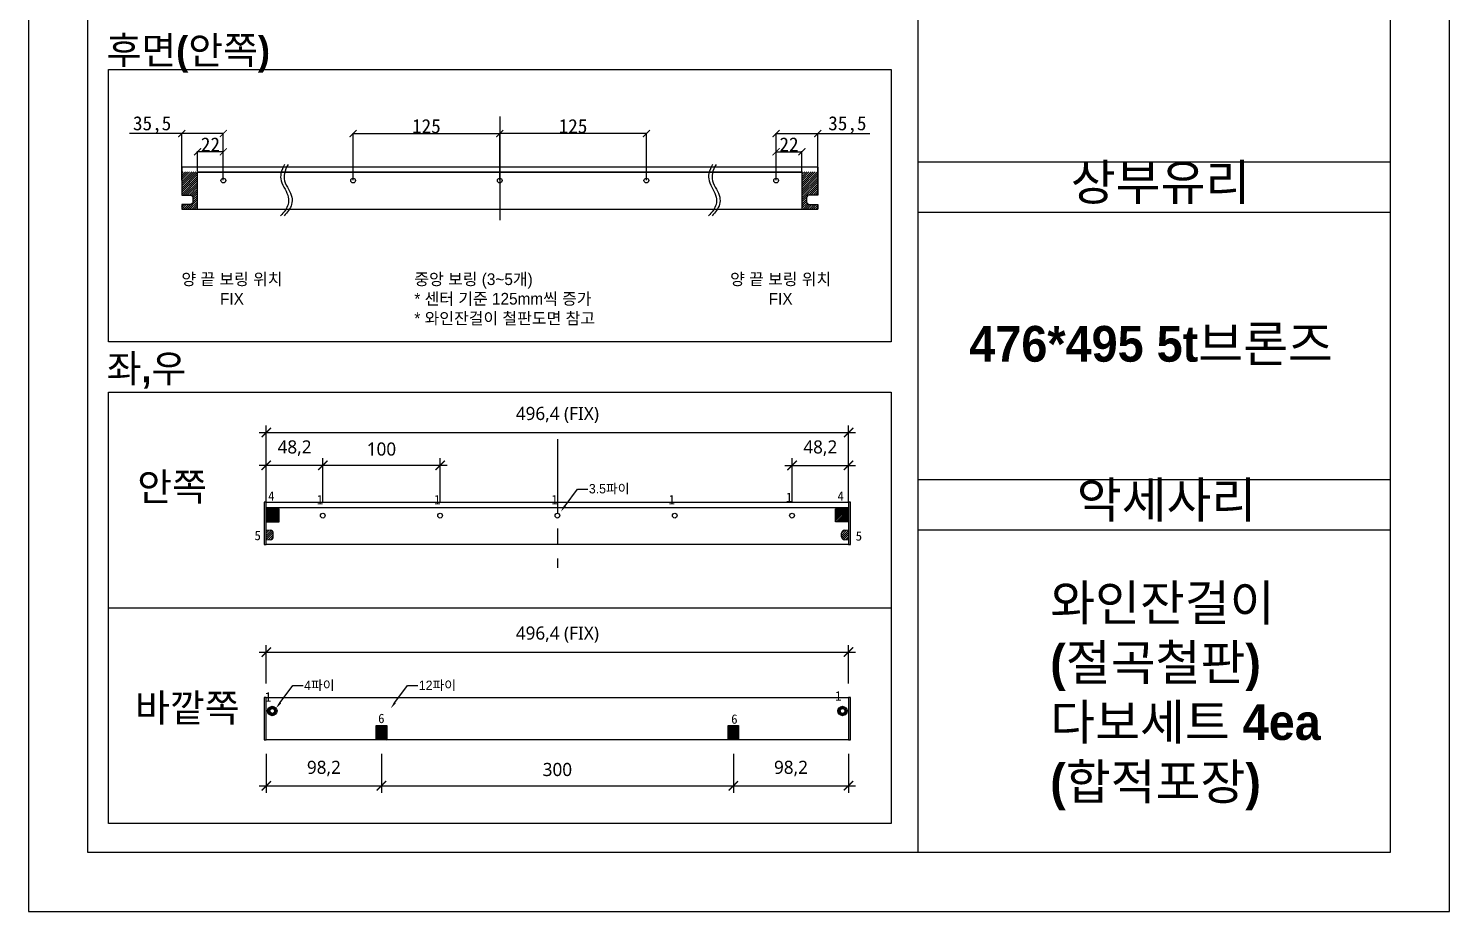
# Model space of a CAD drawing. Header units: millimetres. Extents: x -44117 to 256353, y -2095463 to 65325.
# Drawn here: x 98075 to 101104, y -1029486 to -1027604 of the extents above; entities that cross this region are included whole.
import ezdxf
from ezdxf import colors
from ezdxf.entities.mleader import LeaderData, LeaderLine
from ezdxf.math import Vec2, Vec3

# ---------------------------------------------------------------- set-up
doc = ezdxf.new("R2010")
doc.units = ezdxf.units.MM
doc.header["$LTSCALE"] = 10
doc.linetypes.add('CENTER', pattern=[50.8, 31.75, -6.35, 6.35, -6.35])
for name, color, linetype in [('! dim', 7, 'Continuous'), ('.', 8, 'Continuous'), ('01YL_text_제목 @ 1', 2, 'Continuous'), ('DEFAULT', 7, 'Continuous'), ('Steel', 3, 'Continuous'), ('TXT', 4, 'Continuous'), ('TXT @ 1', 4, 'Continuous')]:
    doc.layers.add(name, color=color, linetype=linetype)
doc.layers.add('C', color=1, linetype='CENTER', lineweight=5)
doc.styles.add('IMOS', font='', dxfattribs={"height": 3})
doc.styles.add('맑은고딕', font='malgun.ttf')
doc.styles.get('IMOS').set_extended_font_data('-윤고딕330')
doc.dimstyles.new('ISO-25', dxfattribs={"dimtxt": 2.5, "dimasz": 2.5, "dimexe": 1, "dimexo": 1, "dimtad": 1, "dimtxsty": 'Standard', "dimblk": 'ARCHTICK', "dimcen": 2.5, "dimadec": 0, "dimazin": 0, "dimtfac": 1, "dimtmove": 0, "dimatfit": 3, "dimfxl": 0, "dimarcsym": 0})
doc.dimstyles.new('Set Dim', dxfattribs={"dimtxt": 28, "dimasz": 20, "dimexe": 15, "dimexo": 30, "dimgap": 20, "dimtad": 1, "dimdec": 1, "dimtxsty": '맑은고딕', "dimblk": 'ARCHTICK', "dimcen": 10, "dimdle": 15, "dimclrd": 256, "dimclre": 256, "dimclrt": 7, "dimadec": 0, "dimazin": 0, "dimtfac": 1, "dimtdec": 1, "dimtix": 1, "dimtmove": 2, "dimatfit": 0, "dimfxl": 0, "dimarcsym": 0})
pattern_1 = [(45, (15383.225, -1040534.748), (-2.24506403, 2.24506403), [])]
pattern_2 = [(45, (12357.216, -1041117.9986), (-2.24506403, 2.24506403), [])]
pattern_3 = [(45, (95107.2156, -1031903.383), (-1.683798, 1.683798), [])]
pattern_4 = [(45, (95107.2164, -1032481.2938), (-1.683798, 1.683798), [])]

# ---------------------------------------------------------------- blocks, each defined once
blk = doc.blocks.new('_ArchTick')
at = {"color": 0, "linetype": 'ByBlock', "const_width": 0.15}
blk.add_lwpolyline([(-0.5, -0.5), (0.5, 0.5)], dxfattribs=at)
blk = doc.blocks.new('*D7691')
at = {"layer": '! dim', "color": 0, "lineweight": -2}
for p, q in [((99668.2, -1027927.2), (99668.2, -1027866)), ((99668.2, -1027867), (99723.2, -1027867)), ((99723.2, -1027908.5), (99723.2, -1027866))]:
    blk.add_line(p, q, dxfattribs=at)
at = {"layer": 'Defpoints', "color": 0}
for p in [(99723.2, -1027867), (99723.2, -1027909.5), (99668.2, -1027928.2)]:
    blk.add_point(p, dxfattribs=at)
at = {"layer": '! dim', "color": 0, "lineweight": -2, "xscale": 15, "yscale": 15, "zscale": 15, "rotation": 180}
blk.add_blockref('_ArchTick', (99668.2, -1027867), dxfattribs=at)
at = {"layer": '! dim', "color": 0, "lineweight": -2, "xscale": 15, "yscale": 15, "zscale": 15}
blk.add_blockref('_ArchTick', (99723.2, -1027867), dxfattribs=at)
at = {"layer": '! dim', "color": 0, "insert": (99695.7, -1027851.4), "char_height": 30, "attachment_point": 5}
blk.add_mtext('22', dxfattribs=at)
blk = doc.blocks.new('*D7692')
at = {"layer": '! dim', "color": 0, "lineweight": -2}
for p, q in [((99668.2, -1027927.2), (99668.2, -1027827.2)), ((99668.2, -1027828.2), (99756.9, -1027828.2)), ((99756.9, -1027927.2), (99756.9, -1027827.2)), ((99756.9, -1027828.2), (99868.2, -1027828.2))]:
    blk.add_line(p, q, dxfattribs=at)
at = {"layer": 'Defpoints', "color": 0}
for p in [(99756.9, -1027828.2), (99668.2, -1027928.2), (99756.9, -1027928.2)]:
    blk.add_point(p, dxfattribs=at)
at = {"layer": '! dim', "color": 0, "lineweight": -2, "xscale": 15, "yscale": 15, "zscale": 15, "rotation": 180}
blk.add_blockref('_ArchTick', (99668.2, -1027828.2), dxfattribs=at)
at = {"layer": '! dim', "color": 0, "lineweight": -2, "xscale": 15, "yscale": 15, "zscale": 15}
blk.add_blockref('_ArchTick', (99756.9, -1027828.2), dxfattribs=at)
at = {"layer": '! dim', "color": 0, "insert": (99820.1, -1027810.1), "char_height": 30, "attachment_point": 5}
blk.add_mtext('35,5', dxfattribs=at)
blk = doc.blocks.new('*D7693')
at = {"layer": '! dim', "color": 0, "lineweight": -2}
for p, q in [((99079.2, -1027927.2), (99079.2, -1027827.2)), ((99391.7, -1027828.2), (99079.2, -1027828.2)), ((99391.7, -1027927.2), (99391.7, -1027827.2))]:
    blk.add_line(p, q, dxfattribs=at)
at = {"layer": 'Defpoints', "color": 0}
for p in [(99079.2, -1027828.2), (99079.2, -1027928.2), (99391.7, -1027928.2)]:
    blk.add_point(p, dxfattribs=at)
at = {"layer": '! dim', "color": 0, "lineweight": -2, "xscale": 15, "yscale": 15, "zscale": 15, "rotation": 180}
blk.add_blockref('_ArchTick', (99079.2, -1027828.2), dxfattribs=at)
at = {"layer": '! dim', "color": 0, "lineweight": -2, "xscale": 15, "yscale": 15, "zscale": 15}
blk.add_blockref('_ArchTick', (99391.7, -1027828.2), dxfattribs=at)
at = {"layer": '! dim', "color": 0, "insert": (99235.4, -1027812.6), "char_height": 30, "attachment_point": 5}
blk.add_mtext('125', dxfattribs=at)
blk = doc.blocks.new('*D7694')
at = {"layer": '! dim', "color": 0, "lineweight": -2}
for p, q in [((98435.1, -1027908.5), (98435.1, -1027866)), ((98490.1, -1027867), (98435.1, -1027867)), ((98490.1, -1027927.2), (98490.1, -1027866))]:
    blk.add_line(p, q, dxfattribs=at)
at = {"layer": 'Defpoints', "color": 0}
for p in [(98435.1, -1027867), (98435.1, -1027909.5), (98490.1, -1027928.2)]:
    blk.add_point(p, dxfattribs=at)
at = {"layer": '! dim', "color": 0, "lineweight": -2, "xscale": 15, "yscale": 15, "zscale": 15, "rotation": 180}
blk.add_blockref('_ArchTick', (98435.1, -1027867), dxfattribs=at)
at = {"layer": '! dim', "color": 0, "lineweight": -2, "xscale": 15, "yscale": 15, "zscale": 15}
blk.add_blockref('_ArchTick', (98490.1, -1027867), dxfattribs=at)
at = {"layer": '! dim', "color": 0, "insert": (98462.6, -1027851.4), "char_height": 30, "attachment_point": 5}
blk.add_mtext('22', dxfattribs=at)
blk = doc.blocks.new('*D7695')
at = {"layer": '! dim', "color": 0, "lineweight": -2}
for p, q in [((98401.4, -1027828.2), (98290.1, -1027828.2)), ((98401.4, -1027927.2), (98401.4, -1027827.2)), ((98490.1, -1027828.2), (98401.4, -1027828.2)), ((98490.1, -1027927.2), (98490.1, -1027827.2))]:
    blk.add_line(p, q, dxfattribs=at)
at = {"layer": 'Defpoints', "color": 0}
for p in [(98401.4, -1027828.2), (98401.4, -1027928.2), (98490.1, -1027928.2)]:
    blk.add_point(p, dxfattribs=at)
at = {"layer": '! dim', "color": 0, "lineweight": -2, "xscale": 15, "yscale": 15, "zscale": 15, "rotation": 180}
blk.add_blockref('_ArchTick', (98401.4, -1027828.2), dxfattribs=at)
at = {"layer": '! dim', "color": 0, "lineweight": -2, "xscale": 15, "yscale": 15, "zscale": 15}
blk.add_blockref('_ArchTick', (98490.1, -1027828.2), dxfattribs=at)
at = {"layer": '! dim', "color": 0, "insert": (98338.3, -1027810.1), "char_height": 30, "attachment_point": 5}
blk.add_mtext('35,5', dxfattribs=at)
blk = doc.blocks.new('*D7696')
at = {"layer": '! dim', "color": 0, "lineweight": -2}
for p, q in [((98766.7, -1027927.2), (98766.7, -1027827.2)), ((98766.7, -1027828.2), (99079.2, -1027828.2)), ((99079.2, -1027927.2), (99079.2, -1027827.2))]:
    blk.add_line(p, q, dxfattribs=at)
at = {"layer": 'Defpoints', "color": 0}
for p in [(99079.2, -1027828.2), (98766.7, -1027928.2), (99079.2, -1027928.2)]:
    blk.add_point(p, dxfattribs=at)
at = {"layer": '! dim', "color": 0, "lineweight": -2, "xscale": 15, "yscale": 15, "zscale": 15, "rotation": 180}
blk.add_blockref('_ArchTick', (98766.7, -1027828.2), dxfattribs=at)
at = {"layer": '! dim', "color": 0, "lineweight": -2, "xscale": 15, "yscale": 15, "zscale": 15}
blk.add_blockref('_ArchTick', (99079.2, -1027828.2), dxfattribs=at)
at = {"layer": '! dim', "color": 0, "insert": (98922.9, -1027812.6), "char_height": 30, "attachment_point": 5}
blk.add_mtext('125', dxfattribs=at)
blk = doc.blocks.new('*D7697')
at = {"lineweight": -2}
for p, q in [((98967.1, -1028535.1), (98687.1, -1028535.1)), ((98702.1, -1028612.2), (98702.1, -1028520.1)), ((98952.1, -1028612.2), (98952.1, -1028520.1))]:
    blk.add_line(p, q, dxfattribs=at)
at = {"layer": 'Defpoints', "color": 0}
for p in [(98702.1, -1028535.1), (98702.1, -1028642.2), (98952.1, -1028642.2)]:
    blk.add_point(p, dxfattribs=at)
at = {"lineweight": -2, "xscale": 20, "yscale": 20, "zscale": 20, "rotation": 180}
blk.add_blockref('_ArchTick', (98702.1, -1028535.1), dxfattribs=at)
at = {"lineweight": -2, "xscale": 20, "yscale": 20, "zscale": 20}
blk.add_blockref('_ArchTick', (98952.1, -1028535.1), dxfattribs=at)
at = {"color": 7, "insert": (98827.1, -1028500.5), "char_height": 28, "attachment_point": 5, "style": '맑은고딕'}
blk.add_mtext('100', dxfattribs=at)
blk = doc.blocks.new('*D7698')
at = {"lineweight": -2}
for p, q in [((98581.6, -1028583.5), (98581.6, -1028450)), ((99822.6, -1028583.5), (99822.6, -1028450)), ((98566.6, -1028465), (99837.6, -1028465))]:
    blk.add_line(p, q, dxfattribs=at)
at = {"layer": 'Defpoints', "color": 0}
for p in [(99822.6, -1028465), (98581.6, -1028613.5), (99822.6, -1028613.5)]:
    blk.add_point(p, dxfattribs=at)
at = {"lineweight": -2, "xscale": 20, "yscale": 20, "zscale": 20, "rotation": 180}
blk.add_blockref('_ArchTick', (98581.6, -1028465), dxfattribs=at)
at = {"lineweight": -2, "xscale": 20, "yscale": 20, "zscale": 20}
blk.add_blockref('_ArchTick', (99822.6, -1028465), dxfattribs=at)
at = {"color": 7, "insert": (99202.1, -1028427.6), "char_height": 28, "attachment_point": 5, "style": '맑은고딕'}
blk.add_mtext('496,4 (FIX)', dxfattribs=at)
blk = doc.blocks.new('*D7699')
at = {"lineweight": -2}
for p, q in [((99687.1, -1028535.1), (99837.6, -1028535.1)), ((99702.1, -1028612.2), (99702.1, -1028520.1)), ((99822.6, -1028612.2), (99822.6, -1028520.1))]:
    blk.add_line(p, q, dxfattribs=at)
at = {"layer": 'Defpoints', "color": 0}
for p in [(99822.6, -1028535.1), (99702.1, -1028642.2), (99822.6, -1028642.2)]:
    blk.add_point(p, dxfattribs=at)
at = {"lineweight": -2, "xscale": 20, "yscale": 20, "zscale": 20, "rotation": 180}
blk.add_blockref('_ArchTick', (99702.1, -1028535.1), dxfattribs=at)
at = {"lineweight": -2, "xscale": 20, "yscale": 20, "zscale": 20}
blk.add_blockref('_ArchTick', (99822.6, -1028535.1), dxfattribs=at)
at = {"color": 7, "insert": (99762.4, -1028498.3), "char_height": 28, "attachment_point": 5, "style": '맑은고딕'}
blk.add_mtext('48,2', dxfattribs=at)
blk = doc.blocks.new('*D7700')
at = {"lineweight": -2}
for p, q in [((98717.1, -1028535.1), (98566.6, -1028535.1)), ((98581.6, -1028612.2), (98581.6, -1028520.1)), ((98702.1, -1028612.2), (98702.1, -1028520.1))]:
    blk.add_line(p, q, dxfattribs=at)
at = {"layer": 'Defpoints', "color": 0}
for p in [(98581.6, -1028535.1), (98581.6, -1028642.2), (98702.1, -1028642.2)]:
    blk.add_point(p, dxfattribs=at)
at = {"lineweight": -2, "xscale": 20, "yscale": 20, "zscale": 20, "rotation": 180}
blk.add_blockref('_ArchTick', (98581.6, -1028535.1), dxfattribs=at)
at = {"lineweight": -2, "xscale": 20, "yscale": 20, "zscale": 20}
blk.add_blockref('_ArchTick', (98702.1, -1028535.1), dxfattribs=at)
at = {"color": 7, "insert": (98641.9, -1028498.3), "char_height": 28, "attachment_point": 5, "style": '맑은고딕'}
blk.add_mtext('48,2', dxfattribs=at)
blk = doc.blocks.new('*D7701')
at = {"lineweight": -2}
for p, q in [((98566.6, -1028932.9), (99837.6, -1028932.9)), ((98581.6, -1028999.6), (98581.6, -1028917.9)), ((99822.6, -1028999.6), (99822.6, -1028917.9))]:
    blk.add_line(p, q, dxfattribs=at)
at = {"layer": 'Defpoints', "color": 0}
for p in [(99822.6, -1028932.9), (98581.6, -1029029.6), (99822.6, -1029029.6)]:
    blk.add_point(p, dxfattribs=at)
at = {"lineweight": -2, "xscale": 20, "yscale": 20, "zscale": 20, "rotation": 180}
blk.add_blockref('_ArchTick', (98581.6, -1028932.9), dxfattribs=at)
at = {"lineweight": -2, "xscale": 20, "yscale": 20, "zscale": 20}
blk.add_blockref('_ArchTick', (99822.6, -1028932.9), dxfattribs=at)
at = {"color": 7, "insert": (99202.1, -1028895.5), "char_height": 28, "attachment_point": 5, "style": '맑은고딕'}
blk.add_mtext('496,4 (FIX)', dxfattribs=at)
blk = doc.blocks.new('*D7702')
at = {"lineweight": -2}
for p, q in [((98581.6, -1029149.6), (98581.6, -1029232.7)), ((98827.1, -1029149.6), (98827.1, -1029232.7)), ((98566.6, -1029217.7), (98842.1, -1029217.7))]:
    blk.add_line(p, q, dxfattribs=at)
at = {"layer": 'Defpoints', "color": 0}
for p in [(98581.6, -1029119.6), (98827.1, -1029119.6), (98827.1, -1029217.7)]:
    blk.add_point(p, dxfattribs=at)
at = {"lineweight": -2, "xscale": 20, "yscale": 20, "zscale": 20, "rotation": 180}
blk.add_blockref('_ArchTick', (98581.6, -1029217.7), dxfattribs=at)
at = {"lineweight": -2, "xscale": 20, "yscale": 20, "zscale": 20}
blk.add_blockref('_ArchTick', (98827.1, -1029217.7), dxfattribs=at)
at = {"color": 7, "insert": (98704.4, -1029180.9), "char_height": 28, "attachment_point": 5, "style": '맑은고딕'}
blk.add_mtext('98,2', dxfattribs=at)
blk = doc.blocks.new('*D7703')
at = {"lineweight": -2}
for p, q in [((98827.1, -1029149.6), (98827.1, -1029232.7)), ((99577.1, -1029149.6), (99577.1, -1029232.7)), ((98812.1, -1029217.7), (99592.1, -1029217.7))]:
    blk.add_line(p, q, dxfattribs=at)
at = {"layer": 'Defpoints', "color": 0}
for p in [(98827.1, -1029119.6), (99577.1, -1029119.6), (99577.1, -1029217.7)]:
    blk.add_point(p, dxfattribs=at)
at = {"lineweight": -2, "xscale": 20, "yscale": 20, "zscale": 20, "rotation": 180}
blk.add_blockref('_ArchTick', (98827.1, -1029217.7), dxfattribs=at)
at = {"lineweight": -2, "xscale": 20, "yscale": 20, "zscale": 20}
blk.add_blockref('_ArchTick', (99577.1, -1029217.7), dxfattribs=at)
at = {"color": 7, "insert": (99202.1, -1029183.2), "char_height": 28, "attachment_point": 5, "style": '맑은고딕'}
blk.add_mtext('300', dxfattribs=at)
blk = doc.blocks.new('*D7704')
at = {"lineweight": -2}
for p, q in [((99577.1, -1029149.6), (99577.1, -1029232.7)), ((99822.6, -1029149.6), (99822.6, -1029232.7)), ((99562.1, -1029217.7), (99837.6, -1029217.7))]:
    blk.add_line(p, q, dxfattribs=at)
at = {"layer": 'Defpoints', "color": 0}
for p in [(99577.1, -1029119.6), (99822.6, -1029119.6), (99822.6, -1029217.7)]:
    blk.add_point(p, dxfattribs=at)
at = {"lineweight": -2, "xscale": 20, "yscale": 20, "zscale": 20, "rotation": 180}
blk.add_blockref('_ArchTick', (99577.1, -1029217.7), dxfattribs=at)
at = {"lineweight": -2, "xscale": 20, "yscale": 20, "zscale": 20}
blk.add_blockref('_ArchTick', (99822.6, -1029217.7), dxfattribs=at)
at = {"color": 7, "insert": (99699.9, -1029180.9), "char_height": 28, "attachment_point": 5, "style": '맑은고딕'}
blk.add_mtext('98,2', dxfattribs=at)

msp = doc.modelspace()

# ---------------------------------------------------------------- hatches: boundary and pattern name
at = {"layer": '.', "true_color": 0xff0000}
h = msp.add_hatch(dxfattribs=at)
h.set_pattern_fill('ANSI31', color=1)
h.set_pattern_definition(pattern_1)
h.paths.add_polyline_path([(98401.37676, -1027909.45846), (98435.12676, -1027909.45846), (98435.12676, -1027989.45846), (98428.29676, -1027989.45846), (98421.50676, -1027989.45846), (98414.75676, -1027989.45846), (98408.04676, -1027989.45846), (98401.37676, -1027989.45846), (98401.37676, -1027979.38853), (98418.99914, -1027979.38853, 0.4142135624), (98425.29285, -1027973.09482), (98425.29285, -1027965.54238, 0.4142135624), (98418.99914, -1027959.24867), (98401.37676, -1027959.24867)])
h = msp.add_hatch(dxfattribs=at)
h.set_pattern_fill('ANSI31', color=1)
h.set_pattern_definition(pattern_1)
h.paths.add_polyline_path([(99756.9499, -1027909.45846), (99723.1999, -1027909.45846), (99723.1999, -1027989.45846), (99730.0299, -1027989.45846), (99736.8199, -1027989.45846), (99743.5699, -1027989.45846), (99750.2799, -1027989.45846), (99756.9499, -1027989.45846), (99756.9499, -1027979.38853), (99739.32753, -1027979.38853, -0.4142135624), (99733.03382, -1027973.09482), (99733.03382, -1027965.54238, -0.4142135624), (99739.32753, -1027959.24867), (99756.9499, -1027959.24867)])
at = {"layer": '.'}
h = msp.add_hatch(dxfattribs=at)
h.set_pattern_fill('ANSI31', color=1, scale=0.75)
h.set_pattern_definition(pattern_3)
h.paths.add_polyline_path([(98581.61411, -1028627.72898), (98609.11411, -1028627.72898), (98609.11411, -1028655.22898), (98581.61411, -1028655.22898)])
h = msp.add_hatch(dxfattribs=at)
h.set_pattern_fill('ANSI31', color=1, scale=0.75)
h.set_pattern_definition(pattern_3)
h.paths.add_polyline_path([(99822.61411, -1028627.72898), (99795.11411, -1028627.72898), (99795.11411, -1028655.22898), (99822.61411, -1028655.22898)])
at = {"layer": '.', "true_color": 0xff0000}
h = msp.add_hatch(dxfattribs=at)
h.set_pattern_fill('ANSI31', color=1)
h.set_pattern_definition(pattern_2)
h.paths.add_polyline_path([(98590.36411, -1028673.47898), (98581.61411, -1028673.47898), (98581.61411, -1028693.47898), (98590.36411, -1028693.47898, 0.4142135624), (98596.61411, -1028687.22898), (98596.61411, -1028679.72898, 0.4142135624)])
h = msp.add_hatch(dxfattribs=at)
h.set_pattern_fill('ANSI31', color=1)
h.set_pattern_definition(pattern_2)
h.paths.add_polyline_path([(99822.61411, -1028673.47898), (99813.86411, -1028673.47898, 0.4142135624), (99807.61411, -1028679.72898), (99807.61411, -1028687.22898, 0.4142135624), (99813.86411, -1028693.47898), (99822.61411, -1028693.47898)])
at = {"layer": '.'}
h = msp.add_hatch(dxfattribs=at)
h.set_pattern_fill('ANSI31', color=1, scale=0.75)
h.set_pattern_definition(pattern_4)
h.paths.add_polyline_path([(98604.48911, -1029058.39005, -1), (98584.48911, -1029058.39005, -1)])
h.paths.add_polyline_path([(98589.48911, -1029058.39005, 1), (98599.48911, -1029058.39005, 1)], flags=16)
h = msp.add_hatch(dxfattribs=at)
h.set_pattern_fill('ANSI31', color=1, scale=0.75)
h.set_pattern_definition(pattern_4)
h.paths.add_polyline_path([(99799.73911, -1029058.39005, 1), (99819.73911, -1029058.39005, 1)])
h.paths.add_polyline_path([(99814.73911, -1029058.39005, -1), (99804.73911, -1029058.39005, -1)], flags=16)
h = msp.add_hatch(dxfattribs=at)
h.set_pattern_fill('ANSI31', color=1, scale=0.5)
h.set_pattern_definition([(45, (97354.1428, -1028799.4446), (-1.122532, 1.122532), [])])
edge = h.paths.add_edge_path()
edge.add_spline(control_points=[(98815.93377, -1029119.64005), (98827.11411, -1029119.64005), (98838.29445, -1029119.64005)], knot_values=[50.527864045, 50.527864045, 50.527864045, 59.472135955, 59.472135955, 59.472135955], weights=[1, 1, 1], degree=2, periodic=0)
edge.add_line((98838.29445, -1029119.64005), (98838.29445, -1029089.64005))
edge.add_line((98838.29445, -1029089.64005), (98815.93377, -1029089.64005))
edge.add_line((98815.93377, -1029089.64005), (98815.93377, -1029119.64005))
h = msp.add_hatch(dxfattribs=at)
h.set_pattern_fill('ANSI31', color=1, scale=0.5)
h.set_pattern_definition([(45, (98104.1428, -1028799.4446), (-1.122532, 1.122532), [])])
edge = h.paths.add_edge_path()
edge.add_spline(control_points=[(99565.93377, -1029119.64005), (99577.11411, -1029119.64005), (99588.29445, -1029119.64005)], knot_values=[50.527864045, 50.527864045, 50.527864045, 59.472135955, 59.472135955, 59.472135955], weights=[1, 1, 1], degree=2, periodic=0)
edge.add_line((99588.29445, -1029119.64005), (99588.29445, -1029089.64005))
edge.add_line((99588.29445, -1029089.64005), (99565.93377, -1029089.64005))
edge.add_line((99565.93377, -1029089.64005), (99565.93377, -1029119.64005))

# ---------------------------------------------------------------- linework, layer by layer
msp.add_line((99970.40857, -1026383.21206), (99970.40857, -1029359.50542))
at = {"lineweight": -3}
for p, q in [((98581.61411, -1028624.72898), (99822.61411, -1028624.72898)), ((98581.61411, -1028627.72898), (98581.61411, -1028655.22898)), ((99822.61411, -1028627.72898), (99822.61411, -1028655.22898))]:
    msp.add_line(p, q, dxfattribs=at)
at = {"color": 3}
msp.add_line((98245.66372, -1028838.62761, -0.0648), (99913.09541, -1028838.62761, -0.0648), dxfattribs=at)
for points in [[(98074.69571, -1029485.7089), (101103.57936, -1029485.7089), (101103.57936, -1025202.00202), (98074.69571, -1025202.00202)], [(100977.37587, -1027888.97121), (99970.40857, -1027888.97121), (99970.40857, -1027995.60421), (100977.37587, -1027995.60421)], [(100977.37587, -1028565.69029), (99970.40857, -1028565.69029), (99970.40857, -1028672.32329), (100977.37587, -1028672.32329)], [(98815.93377, -1029089.64005), (98838.29445, -1029089.64005), (98838.29445, -1029119.64005), (98815.93377, -1029119.64005)], [(99565.93377, -1029089.64005), (99588.29445, -1029089.64005), (99588.29445, -1029119.64005), (99565.93377, -1029119.64005)]]:
    msp.add_lwpolyline(points, close=True)
msp.add_lwpolyline([(98200.89919, -1026202.92137), (98200.89919, -1029359.50542), (100977.37587, -1029359.50542), (100977.37587, -1026202.92137)])
at = {"elevation": -0.0648}
msp.add_lwpolyline([(98245.66372, -1027691.84808), (99913.09541, -1027691.84808), (99913.09541, -1028271.89041), (98245.66372, -1028271.89041)], close=True, dxfattribs=at)
at = {"lineweight": -3}
for points in [[(99756.9499, -1027959.24867), (99756.9499, -1027953.20846), (99756.9499, -1027935.70846), (99756.9499, -1027918.20846), (99756.9499, -1027900.70846), (99756.9499, -1027900.68071), (99756.9499, -1027900.65273), (99756.9499, -1027900.59614), (99756.9499, -1027900.53884), (99756.9499, -1027900.481), (99756.9499, -1027900.36451), (99756.9499, -1027900.30627), (99756.9499, -1027900.24834), (99756.9499, -1027900.19095), (99756.9499, -1027900.16253), (99756.9499, -1027900.13434), (99756.9499, -1027900.10641), (99756.9499, -1027900.07876), (99756.9499, -1027900.05143), (99756.9499, -1027900.02445), (99756.9499, -1027899.99784), (99756.9499, -1027899.97164), (99756.9499, -1027899.94588), (99756.9499, -1027899.92059), (99756.9499, -1027899.89578), (99756.9499, -1027899.87149), (99756.9499, -1027899.84775), (99756.9499, -1027899.82457), (99756.9499, -1027899.80199), (99756.9499, -1027899.78002), (99756.9499, -1027899.75869), (99756.9499, -1027899.73802), (99756.9499, -1027899.71801), (99756.9499, -1027899.6987), (99756.9499, -1027899.6801), (99756.9499, -1027899.66221), (99756.9499, -1027899.64506), (99756.9499, -1027899.62865), (99756.9499, -1027899.613), (99756.9499, -1027899.5981), (99756.9499, -1027899.58397), (99756.9499, -1027899.57062), (99756.9499, -1027899.55803), (99756.9499, -1027899.54622), (99756.9499, -1027899.53519), (99756.9499, -1027899.52493), (99756.9499, -1027899.51544), (99756.9499, -1027899.50671), (99756.9499, -1027899.49874), (99756.9499, -1027899.49153), (99756.9499, -1027899.48506), (99756.9499, -1027899.47933), (99756.9499, -1027899.47432), (99756.9499, -1027899.47002), (99756.9499, -1027899.46642), (99756.9499, -1027899.46351), (99756.9499, -1027899.46128), (99756.9499, -1027899.4597), (99756.9499, -1027899.45877), (99756.9499, -1027899.45846), (99750.2799, -1027899.45846), (99743.5699, -1027899.45846), (99736.8199, -1027899.45846), (99730.0299, -1027899.45846), (99723.1999, -1027899.45846), (99696.79032, -1027899.45846), (99670.34073, -1027899.45846), (99643.85115, -1027899.45846), (99617.32156, -1027899.45846), (99079.16333, -1027899.45846), (98541.0051, -1027899.45846), (98514.47552, -1027899.45846), (98487.98593, -1027899.45846), (98461.53635, -1027899.45846), (98435.12676, -1027899.45846), (98428.29676, -1027899.45846), (98421.50676, -1027899.45846), (98414.75676, -1027899.45846), (98408.04676, -1027899.45846), (98401.37676, -1027899.45846), (98401.37676, -1027899.45877), (98401.37676, -1027899.4597), (98401.37676, -1027899.46128), (98401.37676, -1027899.46351), (98401.37676, -1027899.46642), (98401.37676, -1027899.47002), (98401.37676, -1027899.47432), (98401.37676, -1027899.47933), (98401.37676, -1027899.48506), (98401.37676, -1027899.49153), (98401.37676, -1027899.49874), (98401.37676, -1027899.50671), (98401.37676, -1027899.51544), (98401.37676, -1027899.52493), (98401.37676, -1027899.53519), (98401.37676, -1027899.54622), (98401.37676, -1027899.55803), (98401.37676, -1027899.57062), (98401.37676, -1027899.58397), (98401.37676, -1027899.5981), (98401.37676, -1027899.613), (98401.37676, -1027899.62865), (98401.37676, -1027899.64506), (98401.37676, -1027899.66221), (98401.37676, -1027899.6801), (98401.37676, -1027899.6987), (98401.37676, -1027899.71801), (98401.37676, -1027899.73802), (98401.37676, -1027899.75869), (98401.37676, -1027899.78002), (98401.37676, -1027899.80199), (98401.37676, -1027899.82457), (98401.37676, -1027899.84775), (98401.37676, -1027899.87149), (98401.37676, -1027899.89578), (98401.37676, -1027899.92059), (98401.37676, -1027899.94588), (98401.37676, -1027899.97164), (98401.37676, -1027899.99784), (98401.37676, -1027900.02445), (98401.37676, -1027900.05143), (98401.37676, -1027900.07876), (98401.37676, -1027900.10641), (98401.37676, -1027900.13434), (98401.37676, -1027900.16253), (98401.37676, -1027900.19095), (98401.37676, -1027900.24834), (98401.37676, -1027900.30627), (98401.37676, -1027900.36451), (98401.37676, -1027900.481), (98401.37676, -1027900.53884), (98401.37676, -1027900.59614), (98401.37676, -1027900.65273), (98401.37676, -1027900.68071), (98401.37676, -1027900.70846), (98401.37676, -1027918.20846), (98401.37676, -1027935.70846), (98401.37676, -1027953.20846), (98401.37676, -1027959.24867)], [(98401.37676, -1027979.38853), (98401.37676, -1027988.20846), (98401.37676, -1027988.2362), (98401.37676, -1027988.26418), (98401.37676, -1027988.32078), (98401.37676, -1027988.37808), (98401.37676, -1027988.43591), (98401.37676, -1027988.55241), (98401.37676, -1027988.61064), (98401.37676, -1027988.66858), (98401.37676, -1027988.72597), (98401.37676, -1027988.75439), (98401.37676, -1027988.78258), (98401.37676, -1027988.81051), (98401.37676, -1027988.83816), (98401.37676, -1027988.86549), (98401.37676, -1027988.89247), (98401.37676, -1027988.91907), (98401.37676, -1027988.94527), (98401.37676, -1027988.97103), (98401.37676, -1027988.99633), (98401.37676, -1027989.02114), (98401.37676, -1027989.04542), (98401.37676, -1027989.06917), (98401.37676, -1027989.09234), (98401.37676, -1027989.11492), (98401.37676, -1027989.13689), (98401.37676, -1027989.15822), (98401.37676, -1027989.1789), (98401.37676, -1027989.1989), (98401.37676, -1027989.21821), (98401.37676, -1027989.23682), (98401.37676, -1027989.2547), (98401.37676, -1027989.27185), (98401.37676, -1027989.28826), (98401.37676, -1027989.30392), (98401.37676, -1027989.31881), (98401.37676, -1027989.33294), (98401.37676, -1027989.3463), (98401.37676, -1027989.35888), (98401.37676, -1027989.37069), (98401.37676, -1027989.38173), (98401.37676, -1027989.39199), (98401.37676, -1027989.40148), (98401.37676, -1027989.41021), (98401.37676, -1027989.41817), (98401.37676, -1027989.42539), (98401.37676, -1027989.43186), (98401.37676, -1027989.43759), (98401.37676, -1027989.4426), (98401.37676, -1027989.4469), (98401.37676, -1027989.45049), (98401.37676, -1027989.4534), (98401.37676, -1027989.45564), (98401.37676, -1027989.45722), (98401.37676, -1027989.45815), (98401.37676, -1027989.45846), (98408.04676, -1027989.45846), (98414.75676, -1027989.45846), (98421.50676, -1027989.45846), (98428.29676, -1027989.45846), (98435.12676, -1027989.45846), (98435.12676, -1027909.45846), (98461.53635, -1027909.45846), (98487.98593, -1027909.45846), (98514.47552, -1027909.45846), (98541.0051, -1027909.45846), (99079.16333, -1027909.45846), (99617.32156, -1027909.45846), (99643.85115, -1027909.45846), (99670.34073, -1027909.45846), (99696.79032, -1027909.45846), (99723.1999, -1027909.45846), (99723.1999, -1027989.45846), (99730.0299, -1027989.45846), (99736.8199, -1027989.45846), (99743.5699, -1027989.45846), (99750.2799, -1027989.45846), (99756.9499, -1027989.45846), (99756.9499, -1027989.45815), (99756.9499, -1027989.45722), (99756.9499, -1027989.45564), (99756.9499, -1027989.4534), (99756.9499, -1027989.45049), (99756.9499, -1027989.4469), (99756.9499, -1027989.4426), (99756.9499, -1027989.43759), (99756.9499, -1027989.43186), (99756.9499, -1027989.42539), (99756.9499, -1027989.41817), (99756.9499, -1027989.41021), (99756.9499, -1027989.40148), (99756.9499, -1027989.39199), (99756.9499, -1027989.38173), (99756.9499, -1027989.37069), (99756.9499, -1027989.35888), (99756.9499, -1027989.3463), (99756.9499, -1027989.33294), (99756.9499, -1027989.31881), (99756.9499, -1027989.30392), (99756.9499, -1027989.28826), (99756.9499, -1027989.27185), (99756.9499, -1027989.2547), (99756.9499, -1027989.23682), (99756.9499, -1027989.21821), (99756.9499, -1027989.1989), (99756.9499, -1027989.1789), (99756.9499, -1027989.15822), (99756.9499, -1027989.13689), (99756.9499, -1027989.11492), (99756.9499, -1027989.09234), (99756.9499, -1027989.06917), (99756.9499, -1027989.04542), (99756.9499, -1027989.02114), (99756.9499, -1027988.99633), (99756.9499, -1027988.97103), (99756.9499, -1027988.94527), (99756.9499, -1027988.91907), (99756.9499, -1027988.89247), (99756.9499, -1027988.86549), (99756.9499, -1027988.83816), (99756.9499, -1027988.81051), (99756.9499, -1027988.78258), (99756.9499, -1027988.75439), (99756.9499, -1027988.72597), (99756.9499, -1027988.66858), (99756.9499, -1027988.61064), (99756.9499, -1027988.55241), (99756.9499, -1027988.43591), (99756.9499, -1027988.37808), (99756.9499, -1027988.32078), (99756.9499, -1027988.26418), (99756.9499, -1027988.2362), (99756.9499, -1027988.20846), (99756.9499, -1027979.38853)], [(98435.12676, -1027910.70846), (98461.53635, -1027910.70846), (98487.98593, -1027910.70846), (98514.47552, -1027910.70846), (98541.0051, -1027910.70846), (99079.16333, -1027910.70846), (99617.32156, -1027910.70846), (99643.85115, -1027910.70846), (99670.34073, -1027910.70846), (99696.79032, -1027910.70846), (99723.1999, -1027910.70846)], [(98435.12676, -1027989.45846), (98461.53635, -1027989.45846), (98487.98593, -1027989.45846), (98514.47552, -1027989.45846), (98541.0051, -1027989.45846), (99079.16333, -1027989.45846), (99617.32156, -1027989.45846), (99643.85115, -1027989.45846), (99670.34073, -1027989.45846), (99696.79032, -1027989.45846), (99723.1999, -1027989.45846)]]:
    msp.add_lwpolyline(points, dxfattribs=at)
for points in [[(98401.37676, -1027899.45846), (98401.37676, -1027959.24867), (98418.99914, -1027959.24867, -0.4142135624), (98425.29285, -1027965.54238), (98425.29285, -1027973.09482, -0.4142135624), (98418.99914, -1027979.38853), (98401.37676, -1027979.38853), (98401.37676, -1027989.45846)], [(99756.9499, -1027899.45846), (99756.9499, -1027959.24867), (99739.32753, -1027959.24867, 0.4142135624), (99733.03382, -1027965.54238), (99733.03382, -1027973.09482, 0.4142135624), (99739.32753, -1027979.38853), (99756.9499, -1027979.38853), (99756.9499, -1027989.45846)]]:
    msp.add_lwpolyline(points, format="xyb", dxfattribs=at)
at = {"color": 3, "elevation": -0.0648}
msp.add_lwpolyline([(98245.66372, -1028378.91406), (99913.09541, -1028378.91406), (99913.09541, -1029298.34116), (98245.66372, -1029298.34116)], close=True, dxfattribs=at)
at = {"color": 252, "true_color": 0x939598}
for points in [[(98581.61411, -1028613.47898), (98577.11411, -1028613.47898), (98577.11411, -1028703.47898), (98581.61411, -1028703.47898)], [(99827.11411, -1028613.47898), (99822.61411, -1028613.47898), (99822.61411, -1028703.47898), (99827.11411, -1028703.47898)], [(98581.61411, -1029029.64005), (98577.11411, -1029029.64005), (98577.11411, -1029119.64005), (98581.61411, -1029119.64005)], [(99827.11411, -1029029.64005), (99822.61411, -1029029.64005), (99822.61411, -1029119.64005), (99827.11411, -1029119.64005)]]:
    msp.add_lwpolyline(points, close=True, dxfattribs=at)
at = {"lineweight": -3}
for points in [[(98581.61411, -1028613.47898), (99822.61411, -1028613.47898), (99822.61411, -1028703.47898), (98581.61411, -1028703.47898)], [(98581.61411, -1029029.64005), (99822.61411, -1029029.64005), (99822.61411, -1029119.64005), (98581.61411, -1029119.64005)]]:
    msp.add_lwpolyline(points, close=True, dxfattribs=at)
for points in [[(98620.68587, -1027893.95705), (98612.85985, -1027913.07929), (98613.27264, -1027928.73873), (98621.55542, -1027946.97771), (98628.51182, -1027963.49235), (98628.20728, -1027979.02401), (98612.20499, -1028003.13404)], [(98628.12147, -1027893.95705), (98620.29546, -1027913.07929), (98620.70824, -1027928.73873), (98628.99102, -1027946.97771), (98635.94742, -1027963.49235), (98635.64288, -1027979.02401), (98619.64059, -1028003.13404)], [(99532.712, -1027893.95705), (99524.88598, -1027913.07929), (99525.29876, -1027928.73873), (99533.58155, -1027946.97771), (99540.53794, -1027963.49235), (99540.2334, -1027979.02401), (99524.23111, -1028003.13404)], [(99540.1476, -1027893.95705), (99532.32158, -1027913.07929), (99532.73436, -1027928.73873), (99541.01715, -1027946.97771), (99547.97355, -1027963.49235), (99547.66901, -1027979.02401), (99531.66672, -1028003.13404)]]:
    msp.add_spline(points, degree=3)
at = {"layer": 'C'}
for p, q in [((98590.36411, -1028673.47898), (98581.61411, -1028673.47898)), ((98590.36411, -1028693.47898), (98581.61411, -1028693.47898)), ((99813.86411, -1028673.47898), (99822.61411, -1028673.47898)), ((99813.86411, -1028693.47898), (99822.61411, -1028693.47898))]:
    msp.add_line(p, q, dxfattribs=at)
at = {"layer": 'DEFAULT'}
for p, q in [((98609.11411, -1028627.72898), (98581.61411, -1028627.72898)), ((98609.11411, -1028655.22898), (98609.11411, -1028627.72898)), ((99795.11411, -1028627.72898), (99822.61411, -1028627.72898)), ((99795.11411, -1028655.22898), (99795.11411, -1028627.72898)), ((98581.61411, -1028655.22898), (98609.11411, -1028655.22898)), ((99822.61411, -1028655.22898), (99795.11411, -1028655.22898)), ((98596.61411, -1028687.22898), (98596.61411, -1028679.72898)), ((99807.61411, -1028687.22898), (99807.61411, -1028679.72898)), ((98815.93377, -1029089.64005), (98815.93377, -1029119.64005)), ((98838.29445, -1029089.64005), (98838.29445, -1029119.64005)), ((99565.93377, -1029089.64005), (99565.93377, -1029119.64005)), ((99588.29445, -1029089.64005), (99588.29445, -1029119.64005))]:
    msp.add_line(p, q, dxfattribs=at)
for centre, radius in [((98490.12676, -1027928.20846), 5), ((99668.1999, -1027928.20846), 5), ((98702.11411, -1028642.22898), 5), ((98952.11411, -1028642.22898), 5), ((99202.11411, -1028642.22898), 5), ((99452.11411, -1028642.22898), 5), ((99702.11411, -1028642.22898), 5), ((98594.48911, -1029058.39005), 10), ((98594.48911, -1029058.39005), 5), ((99809.73911, -1029058.39005), 10), ((99809.73911, -1029058.39005), 5)]:
    msp.add_circle(centre, radius, dxfattribs=at)
for centre, start, end in [((98590.36411, -1028679.72898), 0, 90), ((98590.36411, -1028687.22898), 270, 0), ((99813.86411, -1028679.72898), 90, 180), ((99813.86411, -1028687.22898), 180, 270)]:
    msp.add_arc(centre, 6.25, start, end, dxfattribs=at)
at = {"layer": 'Steel', "color": 1, "linetype": 'CENTER', "ltscale": 2}
msp.add_line((99079.16333, -1027791.50789), (99079.16333, -1028012.5414), dxfattribs=at)
at = {"layer": 'Steel', "color": 1, "linetype": 'CENTER', "ltscale": 0.5}
msp.add_line((99202.11411, -1028479.37311), (99202.11411, -1028753.38759), dxfattribs=at)
at = {"layer": 'TXT'}
for centre in [(98766.66333, -1027928.20846), (99079.16333, -1027928.20846), (99391.66333, -1027928.20846)]:
    msp.add_circle(centre, 5, dxfattribs=at)

# ---------------------------------------------------------------- texts
at = {"attachment_point": 1}
for s, width, gutter_width, heights, insert, char_height in [('{\\f굴림|b1|i0|c129|p50;후면(안쪽)}', 17876.3103929, 229.90519, [-74.05449], (98241.28203, -1027621.24586, -0.1919), 59.1184775), ('{\\f굴림|b1|i0|c129|p50;상부유리}', 23047.5408631, 296.4118, [-84.89073], (100296.08991, -1027893.88577), 76.220176), ('{\\f굴림|b1|i0|c129|p50;476*495 5t브론즈}', 23047.5408631, 296.4118, [-80.35381], (100080.03549, -1028238.03766), 76.220176), ('{\\f굴림|b1|i0|c129|p50;좌,우}', 17876.3103929, 229.90519, [-70.30094], (98241.28203, -1028299.03503, -0.1919), 59.1184775), ('{\\f굴림|b1|i0|c129|p50;안쪽}', 17876.3103929, 229.90519, [-65.6872], (98306.66943, -1028551.32681, -0.1919), 59.1184775), ('{\\f굴림|b1|i0|c129|p50;악세사리}', 23047.5408631, 296.4118, [-84.68908], (100309.02085, -1028570.60485), 76.220176), ('{\\f굴림|b1|i0|c129|p50;와인잔걸이\\P(절곡철판)\\P다보세트 4ea\\P(합적포장)}', 23047.5408631, 296.4118, [-492.10407], (100252.44799, -1028789.75768), 76.220176), ('{\\f굴림|b1|i0|c129|p50;바깥쪽}', 17876.3103929, 229.90519, [-65.6872], (98302.00598, -1029022.28494, -0.1919), 59.1184775)]:
    msp.add_mtext_dynamic_manual_height_columns(s, width=width, gutter_width=gutter_width, heights=heights, dxfattribs=dict(at, insert=insert, char_height=char_height))
at = {"layer": '01YL_text_제목 @ 1', "color": 1, "char_height": 25, "attachment_point": 2, "style": 'IMOS'}
for insert in [(98508.49696, -1028125.92839, 0.07422), (99677.89571, -1028125.92839, 0.07422)]:
    msp.add_mtext_dynamic_manual_height_columns('{\\fGulim|b0|i0|c129|p50;양 끝 보링 위치\\PFIX}', width=269.7788325, gutter_width=82.47129, heights=[145.17296], dxfattribs=dict(at, insert=insert))
at = {"layer": 'DEFAULT', "char_height": 20, "width": 178.7366603}
for s, insert, attachment_point in [('4', (98592.45102, -1028600.44433, -0.01203), 5), ('1', (98702.84156, -1028608.0629), 6), ('1', (98952.84156, -1028608.0629), 6), ('1', (99202.84156, -1028608.0629), 6), ('1', (99452.84156, -1028608.0629), 6), ('1', (99702.84156, -1028603.0629), 6), ('4', (99805.95102, -1028600.44433, -0.01203), 5), ('5', (98563.35612, -1028684.67824), 5), ('5', (99844.63969, -1028685.64177), 5), ('1', (98592.28556, -1029028.27095, 0.11426), 6), ('1', (99807.59125, -1029026.20059, 0.11426), 6), ('6', (98826.82979, -1029074.33079, 0.05713), 5), ('6', (99579.30289, -1029075.6608), 5)]:
    msp.add_mtext(s, dxfattribs=dict(at, insert=insert, attachment_point=attachment_point))
at = {"layer": 'TXT @ 1', "insert": (98897.22117, -1028125.92839, 0.07422), "char_height": 25, "attachment_point": 1, "style": 'IMOS'}
msp.add_mtext_dynamic_manual_height_columns('{\\fGulim|b0|i0|c129|p50;중앙 보링 (3~5개)\\P* 센터 기준 125mm씩 증가\\P* 와인잔걸이 철판도면 참고}', width=478.6154434, gutter_width=82.47129, heights=[145.17296], dxfattribs=at)

# ---------------------------------------------------------------- dimensions: what is measured, and where the dimension line sits
at = {"layer": '! dim'}
for base, p1, p2, picture, middle in [((98401.37676, -1027828.20922), (98490.12676, -1027928.20846), (98401.37676, -1027928.20846), '*D7695', (98338.25176, -1027810.08422)), ((99079.16333, -1027828.20922), (98766.66333, -1027928.20846), (99079.16333, -1027928.20846), '*D7696', (98922.91333, -1027812.58422)), ((98435.12676, -1027867.01743), (98490.12676, -1027928.20846), (98435.12676, -1027909.45846), '*D7694', (98462.62676, -1027851.39243))]:
    dim = msp.add_linear_dim(base=base, p1=p1, p2=p2, angle=180, dimstyle='ISO-25', override={"dimtxt": 30, "dimasz": 15, "dimlfac": 0.4, "dimcen": 10}, dxfattribs=at)
    dim.commit()
    dim.dimension.update_dxf_attribs({"geometry": picture, "text_midpoint": middle})
for base, p1, p2, picture, middle in [((99756.9499, -1027828.20922), (99668.1999, -1027928.20846), (99756.9499, -1027928.20846), '*D7692', (99820.0749, -1027810.08422)), ((99079.16333, -1027828.20922), (99391.66333, -1027928.20846), (99079.16333, -1027928.20846), '*D7693', (99235.41333, -1027812.58422)), ((99723.1999, -1027867.01743), (99668.1999, -1027928.20846), (99723.1999, -1027909.45846), '*D7691', (99695.6999, -1027851.39243))]:
    dim = msp.add_linear_dim(base=base, p1=p1, p2=p2, dimstyle='ISO-25', override={"dimtxt": 30, "dimasz": 15, "dimlfac": 0.4, "dimcen": 10}, dxfattribs=at)
    dim.commit()
    dim.dimension.update_dxf_attribs({"geometry": picture, "text_midpoint": middle})
for base, p1, p2, picture, middle in [((99822.61411, -1028464.95849, 0.11426), (98581.61411, -1028613.47898), (99822.61411, -1028613.47898), '*D7698', (99202.11411, -1028427.5536, 0.11426)), ((99822.61411, -1028932.8798, 0.11426), (98581.61411, -1029029.64005), (99822.61411, -1029029.64005), '*D7701', (99202.11411, -1028895.47491, 0.11426))]:
    dim = msp.add_linear_dim(base=base, p1=p1, p2=p2, text='<> (FIX)', dimstyle='Set Dim', override={"dimlfac": 0.4})
    dim.commit()
    dim.dimension.update_dxf_attribs({"geometry": picture, "text_midpoint": middle})
for base, p1, p2, picture, middle in [((98581.61411, -1028535.07019, 0.11426), (98702.11411, -1028642.22898), (98581.61411, -1028642.22898), '*D7700', (98641.86411, -1028498.25497, 0.11426)), ((98702.11411, -1028535.07019, 0.11426), (98952.11411, -1028642.22898), (98702.11411, -1028642.22898), '*D7697', (98827.11411, -1028500.52807, 0.11426)), ((99822.61411, -1028535.07019, 0.11426), (99702.11411, -1028642.22898), (99822.61411, -1028642.22898, 0.11426), '*D7699', (99762.36411, -1028498.25497, 0.11426)), ((98827.11411, -1029217.70664, 0.05713), (98581.61411, -1029119.64005), (98827.11411, -1029119.64005), '*D7702', (98704.36411, -1029180.89142, 0.05713)), ((99577.11411, -1029217.70664, 0.05713), (98827.11411, -1029119.64005), (99577.11411, -1029119.64005), '*D7703', (99202.11411, -1029183.24061, 0.05713)), ((99822.61411, -1029217.70664, 0.05713), (99577.11411, -1029119.64005), (99822.61411, -1029119.64005), '*D7704', (99699.86411, -1029180.89142, 0.05713))]:
    dim = msp.add_linear_dim(base=base, p1=p1, p2=p2, dimstyle='Set Dim', override={"dimlfac": 0.4})
    dim.commit()
    dim.dimension.update_dxf_attribs({"geometry": picture, "text_midpoint": middle})

# ---------------------------------------------------------------- leaders
ml = msp.add_multileader_mtext('Standard')
ml.set_content('{\\fGulim|b0|i0|c129|p50;3.5파이}', color=256)
ml.set_leader_properties()
ml.build(insert=Vec2(0, 0))
ml.multileader.update_dxf_attribs({"arrow_head_size": 15})
ctx = ml.context
ctx.base_point, ctx.char_height, ctx.arrow_head_size, ctx.plane_origin = Vec3(99267.2044, -1028585.48654, 0.11426), 20, 15, Vec3(99209.39514, -1028603.38801, 0.11426)
notes = []
notes.append((ctx, [(0, (1, 1, 0), (99245.26326, -1028585.48654, 0.11426), (1, 0), 21.94114, [(0, [(99209.39514, -1028633.51596, 0.11426)], 0, [])])]))
ctx.mtext.insert, ctx.mtext.flow_direction = Vec3(99269.2044, -1028574.80744, 0.11426), 5
ml = msp.add_multileader_mtext('Standard')
ml.set_content('{\\fGulim|b0|i0|c129|p50;4파이}', color=256)
ml.set_leader_properties()
ml.build(insert=Vec2(0, 0))
ml.multileader.update_dxf_attribs({"arrow_head_size": 15})
ctx = ml.context
ctx.base_point, ctx.char_height, ctx.arrow_head_size, ctx.plane_origin = Vec3(98660.32571, -1029004.39726), 20, 15, Vec3(98602.51645, -1029022.29873)
notes.append((ctx, [(0, (1, 1, 0), (98638.38457, -1029004.39726), (1, 0), 21.94114, [(0, [(98602.51645, -1029052.42668)], 0, [])])]))
ctx.mtext.insert, ctx.mtext.flow_direction = Vec3(98662.32571, -1028993.71817), 5
ml = msp.add_multileader_mtext('Standard')
ml.set_content('{\\fGulim|b0|i0|c129|p50;12파이}', color=256)
ml.set_leader_properties()
ml.build(insert=Vec2(0, 0))
ml.multileader.update_dxf_attribs({"arrow_head_size": 15})
ctx = ml.context
ctx.base_point, ctx.char_height, ctx.arrow_head_size, ctx.plane_origin = Vec3(98904.80749, -1029004.39726), 20, 15, Vec3(98846.99824, -1029022.29873)
notes.append((ctx, [(0, (1, 1, 0), (98882.86635, -1029004.39726), (1, 0), 21.94114, [(0, [(98846.99824, -1029052.42668)], 0, [])])]))
ctx.mtext.insert, ctx.mtext.flow_direction = Vec3(98906.80749, -1028993.71817), 5
for ctx, leaders in notes:
    for number, flags, end, landing, length, lines in leaders:
        leader = LeaderData()
        leader.index, (leader.has_last_leader_line, leader.has_dogleg_vector, leader.attachment_direction) = number, flags
        leader.last_leader_point, leader.dogleg_vector, leader.dogleg_length = Vec3(end), Vec3(landing), length
        for number, points, colour, breaks in lines:
            line = LeaderLine()
            line.index, line.vertices, line.color, line.breaks = number, Vec3.list(points), colors.encode_raw_color(colour), breaks
            leader.lines.append(line)
        ctx.leaders.append(leader)

doc.saveas('drawing.dxf')
